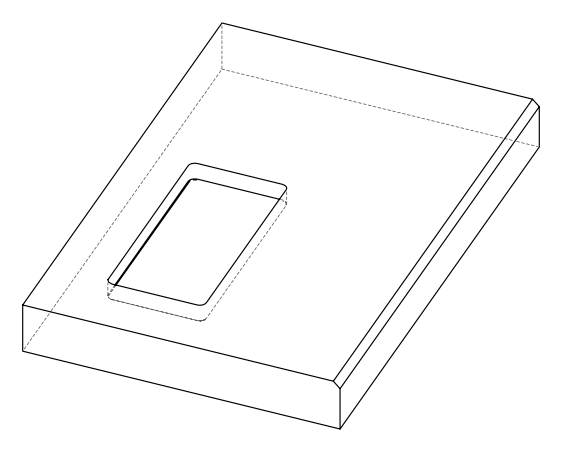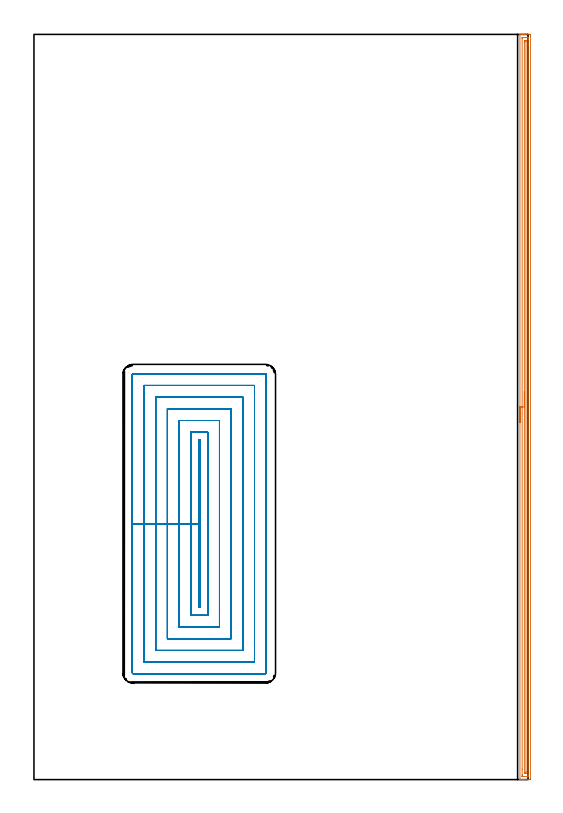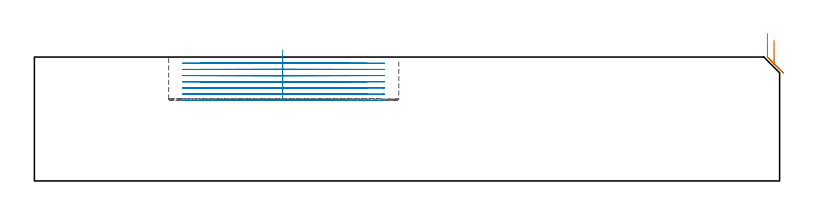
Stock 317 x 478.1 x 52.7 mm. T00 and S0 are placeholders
(PLAN: 2 operations, 1 tool changes, 50.1 min)
(1 AREA_MILL | FG_CHAMFER_SURFACE | UGT0205_001 | 11.65 min | 10731 mm3)
(2 MILL_RECTANGULAR_POCKET | POCKET_RECTANGULAR_STRAIGHT | UGT0201_092 | Follow Part, ap 3, ae 75% | 38.44 min | 367523 mm3)
(TOOL UGT0205_001 | Chamfer Mill 20 x 3 x 45 deg. | D20 FL50 Z2)
(TOOL UGT0201_092 | End mill 12 mm | D12 R1 FL26 Z4)
(OP 1 AREA_MILL)
G17 G21 G94 G90
T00 M6
G54
G17 G0 G90 X311.8 Y229.05 S1061 M3
G43 Z62.7 H0
G94 G1 Y229.088 Z61.828 F250.
Y229.202 Z60.963
Y229.391 Z60.112
Y229.653 Z59.28
Y229.987 Z58.474
Y230.39 Z57.7
Y230.859 Z56.964
Y231.39 Z56.272
Y231.979 Z55.629
Y232.622 Z55.04
Y233.314 Z54.508
Y234.05 Z54.04
Y234.824 Z53.637
Y235.63 Z53.303
Y236.462 Z53.041
Y237.314 Z52.852
Y238.178 Z52.738
Y239.05 Z52.7
Y477.933
X311.802 Y478.09 Z52.688
X311.912 Y478.098 Z52.58
X312.026 Y478.1 Z52.473
X312.322 Z52.177
X312.973 Z51.522
X314.169 Z50.327
X314.715 Z49.779
X317.925 Z46.571
X318.198 Y478.097 Z46.299
X318.493 Y478.09 Z46.003
X318.498 Y477.795 Z46.
X318.5 Y477.487
Y477.177
Y0.613
X318.498 Y0.305
X318.493 Y0.01 Z46.003
X318.198 Y0. Z46.299
X314.715 Z49.779
X314.169 Z50.327
X313.844 Z50.652
X313.298 Z51.197
X312.973 Z51.522
X312.026 Z52.473
X311.913 Z52.579
X311.864 Y0.002 Z52.628
X311.803 Y0.01 Z52.688
X311.8 Y0.167 Z52.7
Y239.05
X313.214 Z51.286
X313.215 Y475.452 Z51.285
X313.217 Y475.701 Z51.283
X313.221 Y476.023 Z51.279
X313.227 Y476.09 Z51.273
X313.325 Y476.095 Z51.175
X313.456 Y476.099 Z51.044
X316.456 Y476.1 Z48.044
X316.939 Y476.098 Z47.561
X317.053 Y476.093 Z47.447
X317.075 Y476.091 Z47.425
X317.079 Y476.052 Z47.421
X317.083 Y475.951 Z47.417
X317.085 Y475.701 Z47.415
X317.086 Y475.055 Z47.414
Y471.397
X317.085 Y2.648 Z47.415
X317.083 Y2.399 Z47.417
X317.079 Y2.077 Z47.421
X317.073 Y2.01 Z47.427
X316.975 Y2.005 Z47.525
X316.844 Y2.001 Z47.656
X313.844 Y2. Z50.656
X313.361 Y2.002 Z51.139
X313.247 Y2.007 Z51.253
X313.225 Y2.009 Z51.275
X313.221 Y2.048 Z51.279
X313.217 Y2.149 Z51.283
X313.215 Y2.399 Z51.285
X313.214 Y3.045 Z51.286
Y6.733
Y239.05
X314.628 Z49.872
Y473.11
X314.63 Y473.915 Z49.87
X314.631 Y474. Z49.869
X314.635 Y474.082 Z49.865
X314.715 Y474.09 Z49.785
X315.405 Y474.099 Z49.095
X315.585 Y474.097 Z48.915
X315.645 Y474.094 Z48.855
X315.661 Y474.091 Z48.839
X315.666 Y474.06 Z48.834
X315.669 Y474.003 Z48.831
X315.671 Y473.915 Z48.829
X315.672 Y473.826 Z48.828
Y4.99
X315.67 Y4.185 Z48.83
X315.669 Y4.1 Z48.831
X315.665 Y4.018 Z48.835
X315.585 Y4.01 Z48.915
X314.894 Y4.001 Z49.606
X314.715 Y4.003 Z49.785
X314.655 Y4.006 Z49.845
X314.639 Y4.009 Z49.861
X314.634 Y4.04 Z49.866
X314.631 Y4.097 Z49.869
X314.629 Y4.185 Z49.871
X314.628 Y4.274 Z49.872
Y239.05
Y239.922 Z49.91
Y240.787 Z50.023
Y241.638 Z50.212
Y242.47 Z50.475
Y243.276 Z50.808
Y244.05 Z51.211
Y244.786 Z51.68
Y245.478 Z52.211
Y246.121 Z52.8
Y246.71 Z53.444
Y247.242 Z54.136
Y247.71 Z54.872
Y248.113 Z55.645
Y248.447 Z56.451
Y248.709 Z57.283
Y248.898 Z58.135
Y249.012 Z59.
Y249.05 Z59.872
G0 Z62.7
M5
M2
(OP 2 MILL_RECTANGULAR_POCKET)
G17 G21 G94 G90
T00 M6
G54
G17 G0 G90 X105.6 Y185.156 S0 M3
G43 Z62.7 H0
Z55.7
G94 G1 Y164.15 Z50.071 F250.
Y110.4 F500.
X106.5
Y217.9
X105.6
Y164.15
X100.6
Y105.4
X111.5
Y222.9
X100.6
Y164.15
X93.1
Y97.9
X119.
Y230.4
X93.1
Y164.15
X85.6
Y90.4
X126.5
Y237.9
X85.6
Y164.15
X78.1
Y82.9
X134.
Y245.4
X78.1
Y164.15
X70.6
Y75.4
X141.5
Y252.9
X70.6
Y164.15
X63.1
Y68.5
G3 X63.7 Y67.9 R0.6
G1 X148.4
G3 X149. Y68.5 R0.6
G1 Y259.8
G3 X148.4 Y260.4 R0.6
G1 X63.7
G3 X63.1 Y259.8 R0.6
G1 Y164.15
Y163.15
G0 X105.6 Y185.156 Z53.071
G1 Y164.15 Z47.443 F250.
Y110.4 F500.
X106.5
Y217.9
X105.6
Y164.15
X100.6
Y105.4
X111.5
Y222.9
X100.6
Y164.15
X93.1
Y97.9
X119.
Y230.4
X93.1
Y164.15
X85.6
Y90.4
X126.5
Y237.9
X85.6
Y164.15
X78.1
Y82.9
X134.
Y245.4
X78.1
Y164.15
X70.6
Y75.4
X141.5
Y252.9
X70.6
Y164.15
X63.1
Y68.5
G3 X63.7 Y67.9 R0.6
G1 X148.4
G3 X149. Y68.5 R0.6
G1 Y259.8
G3 X148.4 Y260.4 R0.6
G1 X63.7
G3 X63.1 Y259.8 R0.6
G1 Y164.15
Y163.15
G0 X105.6 Y185.156 Z50.443
G1 Y164.15 Z44.814 F250.
Y110.4 F500.
X106.5
Y217.9
X105.6
Y164.15
X100.6
Y105.4
X111.5
Y222.9
X100.6
Y164.15
X93.1
Y97.9
X119.
Y230.4
X93.1
Y164.15
X85.6
Y90.4
X126.5
Y237.9
X85.6
Y164.15
X78.1
Y82.9
X134.
Y245.4
X78.1
Y164.15
X70.6
Y75.4
X141.5
Y252.9
X70.6
Y164.15
X63.1
Y68.5
G3 X63.7 Y67.9 R0.6
G1 X148.4
G3 X149. Y68.5 R0.6
G1 Y259.8
G3 X148.4 Y260.4 R0.6
G1 X63.7
G3 X63.1 Y259.8 R0.6
G1 Y164.15
Y163.15
G0 X105.6 Y185.156 Z47.814
G1 Y164.15 Z42.186 F250.
Y110.4 F500.
X106.5
Y217.9
X105.6
Y164.15
X100.6
Y105.4
X111.5
Y222.9
X100.6
Y164.15
X93.1
Y97.9
X119.
Y230.4
X93.1
Y164.15
X85.6
Y90.4
X126.5
Y237.9
X85.6
Y164.15
X78.1
Y82.9
X134.
Y245.4
X78.1
Y164.15
X70.6
Y75.4
X141.5
Y252.9
X70.6
Y164.15
X63.1
Y68.5
G3 X63.7 Y67.9 R0.6
G1 X148.4
G3 X149. Y68.5 R0.6
G1 Y259.8
G3 X148.4 Y260.4 R0.6
G1 X63.7
G3 X63.1 Y259.8 R0.6
G1 Y164.15
Y163.15
G0 X105.6 Y185.156 Z45.186
G1 Y164.15 Z39.557 F250.
Y110.4 F500.
X106.5
Y217.9
X105.6
Y164.15
X100.6
Y105.4
X111.5
Y222.9
X100.6
Y164.15
X93.1
Y97.9
X119.
Y230.4
X93.1
Y164.15
X85.6
Y90.4
X126.5
Y237.9
X85.6
Y164.15
X78.1
Y82.9
X134.
Y245.4
X78.1
Y164.15
X70.6
Y75.4
X141.5
Y252.9
X70.6
Y164.15
X63.1
Y68.5
G3 X63.7 Y67.9 R0.6
G1 X148.4
G3 X149. Y68.5 R0.6
G1 Y259.8
G3 X148.4 Y260.4 R0.6
G1 X63.7
G3 X63.1 Y259.8 R0.6
G1 Y164.15
Y163.15
G0 X105.6 Y185.156 Z42.557
G1 Y164.15 Z36.929 F250.
Y110.4 F500.
X106.5
Y217.9
X105.6
Y164.15
X100.6
Y105.4
X111.5
Y222.9
X100.6
Y164.15
X93.1
Y97.9
X119.
Y230.4
X93.1
Y164.15
X85.6
Y90.4
X126.5
Y237.9
X85.6
Y164.15
X78.1
Y82.9
X134.
Y245.4
X78.1
Y164.15
X70.6
Y75.4
X141.5
Y252.9
X70.6
Y164.15
X63.1
Y68.5
G3 X63.7 Y67.9 R0.6
G1 X148.4
G3 X149. Y68.5 R0.6
G1 Y259.8
G3 X148.4 Y260.4 R0.6
G1 X63.7
G3 X63.1 Y259.8 R0.6
G1 Y164.15
Y163.15
G0 X105.6 Y185.156 Z39.929
G1 Y164.15 Z34.3 F250.
Y110.4 F500.
X106.5
Y217.9
X105.6
Y164.15
X100.6
Y105.4
X111.5
Y222.9
X100.6
Y164.15
X93.1
Y97.9
X119.
Y230.4
X93.1
Y164.15
X85.6
Y90.4
X126.5
Y237.9
X85.6
Y164.15
X78.1
Y82.9
X134.
Y245.4
X78.1
Y164.15
X70.6
Y75.4
X141.5
Y252.9
X70.6
Y164.15
X63.1
Y68.5
G3 X63.7 Y67.9 R0.6
G1 X148.4
G3 X149. Y68.5 R0.6
G1 Y259.8
G3 X148.4 Y260.4 R0.6
G1 X63.7
G3 X63.1 Y259.8 R0.6
G1 Y164.15
Y163.15
G0 Z62.7
M5
M2
